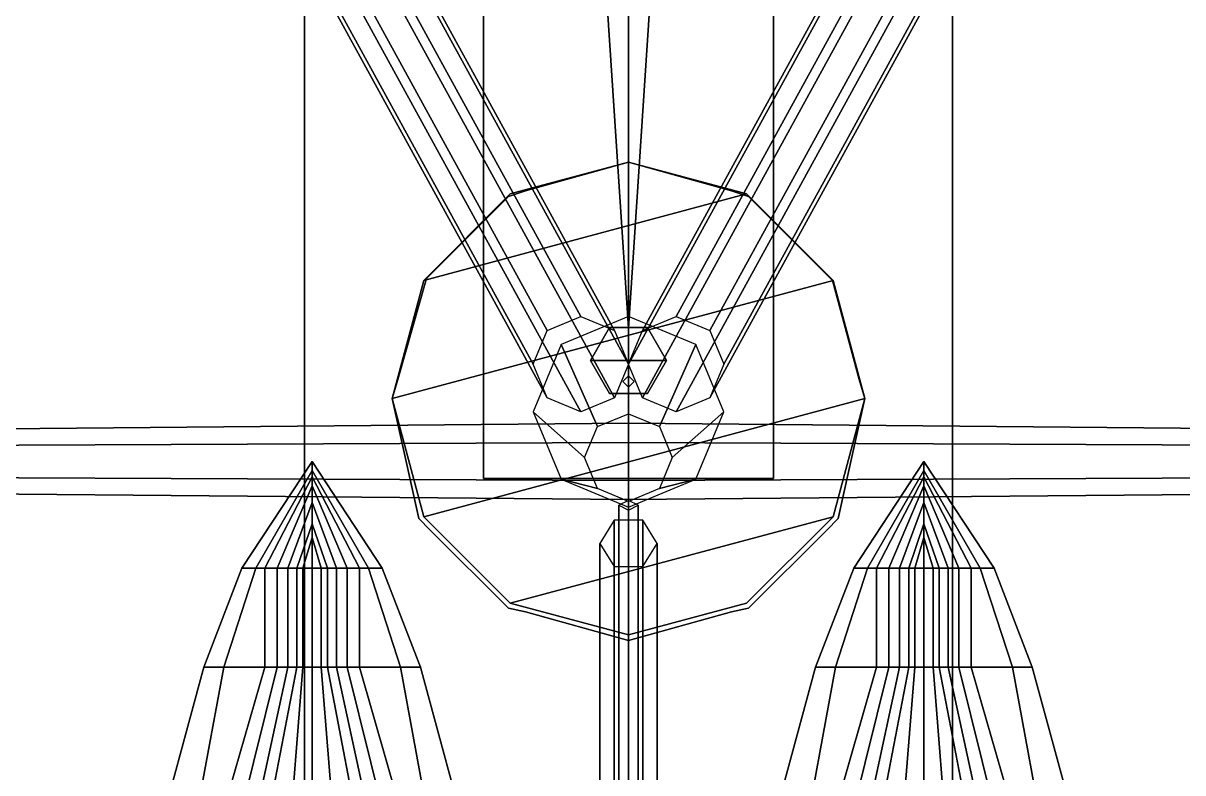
# Model space of a CAD drawing. Header units: millimetres. Extents: x -9 to 9, y -100 to 98.
# Drawn here: x -3.18 to 2.91, y -30.15 to -26.22 of the extents above; entities that cross this region are included whole.
import ezdxf

# ---------------------------------------------------------------- set-up
doc = ezdxf.new("R2010")
doc.units = ezdxf.units.MM
for name, color, linetype in [('boats', 1, 'Continuous'), ('cables', 6, 'Continuous'), ('railings', 6, 'Continuous'), ('superstructure', 3, 'Continuous')]:
    doc.layers.add(name, color=color, linetype=linetype)

msp = doc.modelspace()

# ---------------------------------------------------------------- linework, layer by layer
for points in [[(-3.6, -23.54, -5.5), (-1.7, -23.54, -5.74), (-1.7, -38.17, -5.62), (-3.6, -38.17, -5.19)], [(0, -38.17, -5.97), (-1.7, -38.17, -5.62), (-1.7, -23.54, -5.74), (0, -23.54, -5.97)], [(0, -23.54, -5.97), (1.7, -23.54, -5.74), (1.7, -38.17, -5.62), (0, -38.17, -5.97)], [(3.6, -38.17, -5.19), (1.7, -38.17, -5.62), (1.7, -23.54, -5.74), (3.6, -23.54, -5.5)]]:
    msp.add_3dface(points)
at = {"layer": 'boats'}
for points in [[(-2.028, -29.08, 11.03), (-1.292, -29.08, 11.03), (-1.66, -28.52, 11.126)], [(-1.956, -29.08, 10.806), (-2.028, -29.08, 11.03), (-1.66, -28.52, 11.126), (-1.66, -28.568, 10.934)], [(-1.66, -28.568, 10.934), (-1.66, -28.52, 11.126), (-1.292, -29.08, 11.03), (-1.364, -29.08, 10.806)], [(1.254, -29.08, 10.806), (1.182, -29.08, 11.03), (1.55, -28.52, 11.126), (1.55, -28.568, 10.934)], [(1.182, -29.08, 11.03), (1.918, -29.08, 11.03), (1.55, -28.52, 11.126)], [(1.55, -28.568, 10.934), (1.55, -28.52, 11.126), (1.918, -29.08, 11.03), (1.846, -29.08, 10.806)], [(-1.908, -29.08, 10.654), (-1.956, -29.08, 10.806), (-1.66, -28.568, 10.934), (-1.66, -28.6, 10.71)], [(-1.66, -28.6, 10.71), (-1.66, -28.568, 10.934), (-1.364, -29.08, 10.806), (-1.412, -29.08, 10.654)], [(1.302, -29.08, 10.654), (1.254, -29.08, 10.806), (1.55, -28.568, 10.934), (1.55, -28.6, 10.71)], [(1.55, -28.6, 10.71), (1.55, -28.568, 10.934), (1.846, -29.08, 10.806), (1.798, -29.08, 10.654)], [(-1.844, -29.08, 10.43), (-1.908, -29.08, 10.654), (-1.66, -28.6, 10.71), (-1.66, -28.648, 10.462)], [(-1.788, -29.08, 10.222), (-1.844, -29.08, 10.43), (-1.66, -28.648, 10.462), (-1.66, -28.736, 10.254)], [(-1.66, -28.648, 10.462), (-1.66, -28.6, 10.71), (-1.412, -29.08, 10.654), (-1.476, -29.08, 10.43)], [(-1.66, -28.736, 10.254), (-1.66, -28.648, 10.462), (-1.476, -29.08, 10.43), (-1.532, -29.08, 10.222)], [(1.366, -29.08, 10.43), (1.302, -29.08, 10.654), (1.55, -28.6, 10.71), (1.55, -28.648, 10.462)], [(1.422, -29.08, 10.222), (1.366, -29.08, 10.43), (1.55, -28.648, 10.462), (1.55, -28.736, 10.254)], [(1.55, -28.648, 10.462), (1.55, -28.6, 10.71), (1.798, -29.08, 10.654), (1.734, -29.08, 10.43)], [(1.55, -28.736, 10.254), (1.55, -28.648, 10.462), (1.734, -29.08, 10.43), (1.678, -29.08, 10.222)], [(-1.74, -29.08, 10.046), (-1.788, -29.08, 10.222), (-1.66, -28.736, 10.254), (-1.66, -28.848, 10.07)], [(-1.66, -28.848, 10.07), (-1.66, -28.736, 10.254), (-1.532, -29.08, 10.222), (-1.58, -29.08, 10.046)], [(1.47, -29.08, 10.046), (1.422, -29.08, 10.222), (1.55, -28.736, 10.254), (1.55, -28.848, 10.07)], [(1.55, -28.848, 10.07), (1.55, -28.736, 10.254), (1.678, -29.08, 10.222), (1.63, -29.08, 10.046)], [(-1.66, -28.848, 10.07), (-1.66, -28.92, 10.006), (-1.708, -29.08, 9.974), (-1.74, -29.08, 10.046)], [(-1.58, -29.08, 10.046), (-1.612, -29.08, 9.974), (-1.66, -28.92, 10.006), (-1.66, -28.848, 10.07)], [(1.55, -28.848, 10.07), (1.55, -28.92, 10.006), (1.502, -29.08, 9.974), (1.47, -29.08, 10.046)], [(1.63, -29.08, 10.046), (1.598, -29.08, 9.974), (1.55, -28.92, 10.006), (1.55, -28.848, 10.07)], [(-1.66, -28.92, 10.006), (-1.66, -29.008, 9.926), (-1.66, -29.08, 9.878), (-1.708, -29.08, 9.974)], [(-1.612, -29.08, 9.974), (-1.66, -29.08, 9.878), (-1.66, -29.008, 9.926), (-1.66, -28.92, 10.006)], [(1.55, -28.92, 10.006), (1.55, -29.008, 9.926), (1.55, -29.08, 9.878), (1.502, -29.08, 9.974)], [(1.598, -29.08, 9.974), (1.55, -29.08, 9.878), (1.55, -29.008, 9.926), (1.55, -28.92, 10.006)], [(-2.228, -29.6, 10.974), (-1.092, -29.6, 10.974), (-1.292, -29.08, 11.03), (-2.028, -29.08, 11.03)], [(-2.124, -29.6, 10.782), (-2.228, -29.6, 10.974), (-2.028, -29.08, 11.03), (-1.956, -29.08, 10.806)], [(-1.908, -29.6, 10.238), (-2.124, -29.6, 10.782), (-1.956, -29.08, 10.806), (-1.908, -29.08, 10.654)], [(-1.844, -29.6, 10.078), (-1.908, -29.6, 10.238), (-1.908, -29.08, 10.654), (-1.844, -29.08, 10.43)], [(-1.788, -29.6, 9.982), (-1.844, -29.6, 10.078), (-1.844, -29.08, 10.43), (-1.788, -29.08, 10.222)], [(-1.74, -29.6, 9.894), (-1.788, -29.6, 9.982), (-1.788, -29.08, 10.222), (-1.74, -29.08, 10.046)], [(-1.74, -29.08, 10.046), (-1.708, -29.08, 9.974), (-1.708, -29.6, 9.838), (-1.74, -29.6, 9.894)], [(-1.708, -29.08, 9.974), (-1.66, -29.08, 9.878), (-1.66, -29.6, 9.766), (-1.708, -29.6, 9.838)], [(-1.612, -29.6, 9.838), (-1.66, -29.6, 9.766), (-1.66, -29.08, 9.878), (-1.612, -29.08, 9.974)], [(-1.58, -29.6, 9.894), (-1.612, -29.6, 9.838), (-1.612, -29.08, 9.974), (-1.58, -29.08, 10.046)], [(-1.58, -29.08, 10.046), (-1.532, -29.08, 10.222), (-1.532, -29.6, 9.982), (-1.58, -29.6, 9.894)], [(-1.532, -29.08, 10.222), (-1.476, -29.08, 10.43), (-1.476, -29.6, 10.078), (-1.532, -29.6, 9.982)], [(-1.476, -29.08, 10.43), (-1.412, -29.08, 10.654), (-1.412, -29.6, 10.238), (-1.476, -29.6, 10.078)], [(-1.412, -29.08, 10.654), (-1.364, -29.08, 10.806), (-1.196, -29.6, 10.782), (-1.412, -29.6, 10.238)], [(-1.364, -29.08, 10.806), (-1.292, -29.08, 11.03), (-1.092, -29.6, 10.974), (-1.196, -29.6, 10.782)], [(0.982, -29.6, 10.974), (2.118, -29.6, 10.974), (1.918, -29.08, 11.03), (1.182, -29.08, 11.03)], [(1.086, -29.6, 10.782), (0.982, -29.6, 10.974), (1.182, -29.08, 11.03), (1.254, -29.08, 10.806)], [(1.302, -29.6, 10.238), (1.086, -29.6, 10.782), (1.254, -29.08, 10.806), (1.302, -29.08, 10.654)], [(1.366, -29.6, 10.078), (1.302, -29.6, 10.238), (1.302, -29.08, 10.654), (1.366, -29.08, 10.43)], [(1.422, -29.6, 9.982), (1.366, -29.6, 10.078), (1.366, -29.08, 10.43), (1.422, -29.08, 10.222)], [(1.47, -29.6, 9.894), (1.422, -29.6, 9.982), (1.422, -29.08, 10.222), (1.47, -29.08, 10.046)], [(1.47, -29.08, 10.046), (1.502, -29.08, 9.974), (1.502, -29.6, 9.838), (1.47, -29.6, 9.894)], [(1.502, -29.08, 9.974), (1.55, -29.08, 9.878), (1.55, -29.6, 9.766), (1.502, -29.6, 9.838)], [(1.598, -29.6, 9.838), (1.55, -29.6, 9.766), (1.55, -29.08, 9.878), (1.598, -29.08, 9.974)], [(1.63, -29.6, 9.894), (1.598, -29.6, 9.838), (1.598, -29.08, 9.974), (1.63, -29.08, 10.046)], [(1.63, -29.08, 10.046), (1.678, -29.08, 10.222), (1.678, -29.6, 9.982), (1.63, -29.6, 9.894)], [(1.678, -29.08, 10.222), (1.734, -29.08, 10.43), (1.734, -29.6, 10.078), (1.678, -29.6, 9.982)], [(1.734, -29.08, 10.43), (1.798, -29.08, 10.654), (1.798, -29.6, 10.238), (1.734, -29.6, 10.078)], [(1.798, -29.08, 10.654), (1.846, -29.08, 10.806), (2.014, -29.6, 10.782), (1.798, -29.6, 10.238)], [(1.846, -29.08, 10.806), (1.918, -29.08, 11.03), (2.118, -29.6, 10.974), (2.014, -29.6, 10.782)], [(-2.308, -30.6, 10.462), (-2.5, -30.6, 10.862), (-2.228, -29.6, 10.974), (-2.124, -29.6, 10.782)], [(-2.5, -30.6, 10.862), (-0.82, -30.6, 10.862), (-1.092, -29.6, 10.974), (-2.228, -29.6, 10.974)], [(-2.196, -30.6, 10.246), (-2.308, -30.6, 10.462), (-2.124, -29.6, 10.782), (-1.908, -29.6, 10.238)], [(-2.092, -30.6, 10.086), (-2.196, -30.6, 10.246), (-1.908, -29.6, 10.238), (-1.844, -29.6, 10.078)], [(-2.004, -30.6, 9.99), (-2.092, -30.6, 10.086), (-1.844, -29.6, 10.078), (-1.788, -29.6, 9.982)], [(-1.932, -30.6, 9.902), (-2.004, -30.6, 9.99), (-1.788, -29.6, 9.982), (-1.74, -29.6, 9.894)], [(-1.74, -29.6, 9.894), (-1.708, -29.6, 9.838), (-1.788, -30.6, 9.766), (-1.932, -30.6, 9.902)], [(-1.708, -29.6, 9.838), (-1.66, -29.6, 9.766), (-1.66, -30.6, 9.686), (-1.788, -30.6, 9.766)], [(-1.532, -30.6, 9.766), (-1.66, -30.6, 9.686), (-1.66, -29.6, 9.766), (-1.612, -29.6, 9.838)], [(-1.388, -30.6, 9.902), (-1.532, -30.6, 9.766), (-1.612, -29.6, 9.838), (-1.58, -29.6, 9.894)], [(-1.58, -29.6, 9.894), (-1.532, -29.6, 9.982), (-1.316, -30.6, 9.99), (-1.388, -30.6, 9.902)], [(-1.532, -29.6, 9.982), (-1.476, -29.6, 10.078), (-1.228, -30.6, 10.086), (-1.316, -30.6, 9.99)], [(-1.476, -29.6, 10.078), (-1.412, -29.6, 10.238), (-1.124, -30.6, 10.246), (-1.228, -30.6, 10.086)], [(-1.412, -29.6, 10.238), (-1.196, -29.6, 10.782), (-1.012, -30.6, 10.462), (-1.124, -30.6, 10.246)], [(-1.196, -29.6, 10.782), (-1.092, -29.6, 10.974), (-0.82, -30.6, 10.862), (-1.012, -30.6, 10.462)], [(0.71, -30.6, 10.862), (2.39, -30.6, 10.862), (2.118, -29.6, 10.974), (0.982, -29.6, 10.974)], [(0.902, -30.6, 10.462), (0.71, -30.6, 10.862), (0.982, -29.6, 10.974), (1.086, -29.6, 10.782)], [(1.014, -30.6, 10.246), (0.902, -30.6, 10.462), (1.086, -29.6, 10.782), (1.302, -29.6, 10.238)], [(1.118, -30.6, 10.086), (1.014, -30.6, 10.246), (1.302, -29.6, 10.238), (1.366, -29.6, 10.078)], [(1.206, -30.6, 9.99), (1.118, -30.6, 10.086), (1.366, -29.6, 10.078), (1.422, -29.6, 9.982)], [(1.278, -30.6, 9.902), (1.206, -30.6, 9.99), (1.422, -29.6, 9.982), (1.47, -29.6, 9.894)], [(1.47, -29.6, 9.894), (1.502, -29.6, 9.838), (1.422, -30.6, 9.766), (1.278, -30.6, 9.902)], [(1.502, -29.6, 9.838), (1.55, -29.6, 9.766), (1.55, -30.6, 9.686), (1.422, -30.6, 9.766)], [(1.678, -30.6, 9.766), (1.55, -30.6, 9.686), (1.55, -29.6, 9.766), (1.598, -29.6, 9.838)], [(1.822, -30.6, 9.902), (1.678, -30.6, 9.766), (1.598, -29.6, 9.838), (1.63, -29.6, 9.894)], [(1.63, -29.6, 9.894), (1.678, -29.6, 9.982), (1.894, -30.6, 9.99), (1.822, -30.6, 9.902)], [(1.678, -29.6, 9.982), (1.734, -29.6, 10.078), (1.982, -30.6, 10.086), (1.894, -30.6, 9.99)], [(1.734, -29.6, 10.078), (1.798, -29.6, 10.238), (2.086, -30.6, 10.246), (1.982, -30.6, 10.086)], [(1.798, -29.6, 10.238), (2.014, -29.6, 10.782), (2.198, -30.6, 10.462), (2.086, -30.6, 10.246)], [(2.014, -29.6, 10.782), (2.118, -29.6, 10.974), (2.39, -30.6, 10.862), (2.198, -30.6, 10.462)]]:
    msp.add_3dface(points, dxfattribs=at)
at = {"layer": 'cables'}
for points in [[(0, -27.82, 31.31), (-1, -12.65, 28.37), (-1, -12.65, 28.44), (0, -27.82, 31.38)], [(0, -27.82, 31.38), (-1, -12.65, 28.44), (-1, -12.65, 28.37), (0, -27.82, 31.31)], [(0, -27.82, 31.38), (1, -12.65, 28.44), (1, -12.65, 28.37), (0, -27.82, 31.31)], [(0, -27.82, 31.31), (1, -12.65, 28.37), (1, -12.65, 28.44), (0, -27.82, 31.38)], [(0, -34.057, 27.2418), (0, -28.16, 30.72), (0, -28.16, 30.65), (0, -33.9921, 27.2042)], [(0, -33.9921, 27.2042), (0, -28.16, 30.65), (0, -28.16, 30.72), (0, -34.057, 27.2418)], [(0, -28.725, 24.1633), (-0.05, -28.75, 24.12), (-0.05, -34.5524, 27.47), (0, -34.5274, 27.5133)], [(-0.05, -28.75, 24.12), (0, -28.775, 24.0767), (0, -34.5774, 27.4267), (-0.05, -34.5524, 27.47)], [(0.05, -28.75, 24.12), (0, -28.725, 24.1633), (0, -34.5274, 27.5133), (0.05, -34.5524, 27.47)], [(0, -28.775, 24.0767), (0.05, -28.75, 24.12), (0.05, -34.5524, 27.47), (0, -34.5774, 27.4267)]]:
    msp.add_3dface(points, dxfattribs=at)
at = {"layer": 'railings'}
for points in [[(-0.76, -27.73, 12.3), (-0.76, -25.42, 12.3), (-0.76, -25.42, 12.41), (-0.76, -27.73, 12.41)], [(-0.76, -27.73, 12.41), (-0.76, -25.42, 12.41), (-0.76, -25.42, 12.3), (-0.76, -27.73, 12.3)], [(-0.76, -27.73, 11.83), (-0.76, -25.42, 11.83), (-0.76, -25.42, 11.94), (-0.76, -27.73, 11.94)], [(-0.76, -27.73, 11.94), (-0.76, -25.42, 11.94), (-0.76, -25.42, 11.83), (-0.76, -27.73, 11.83)], [(0.76, -27.73, 11.94), (0.76, -25.42, 11.94), (0.76, -25.42, 11.83), (0.76, -27.73, 11.83)], [(0.76, -27.73, 11.83), (0.76, -25.42, 11.83), (0.76, -25.42, 11.94), (0.76, -27.73, 11.94)], [(0.76, -27.73, 12.3), (0.76, -25.42, 12.3), (0.76, -25.42, 12.41), (0.76, -27.73, 12.41)], [(0.76, -27.73, 12.41), (0.76, -25.42, 12.41), (0.76, -25.42, 12.3), (0.76, -27.73, 12.3)], [(-0.54, -27.1, 25.77), (0, -26.95, 25.77), (0, -26.95, 25.66), (-0.54, -27.1, 25.66)], [(-0.54, -27.1, 25.66), (0, -26.95, 25.66), (0, -26.95, 25.77), (-0.54, -27.1, 25.77)], [(-0.54, -27.1, 26.13), (0, -26.95, 26.13), (0, -26.95, 26.24), (-0.54, -27.1, 26.24)], [(-0.54, -27.1, 26.24), (0, -26.95, 26.24), (0, -26.95, 26.13), (-0.54, -27.1, 26.13)], [(0.54, -27.1, 26.24), (0, -26.95, 26.24), (0, -26.95, 26.13), (0.54, -27.1, 26.13)], [(0.54, -27.1, 26.13), (0, -26.95, 26.13), (0, -26.95, 26.24), (0.54, -27.1, 26.24)], [(0.54, -27.1, 25.66), (0, -26.95, 25.66), (0, -26.95, 25.77), (0.54, -27.1, 25.77)], [(0.54, -27.1, 25.77), (0, -26.95, 25.77), (0, -26.95, 25.66), (0.54, -27.1, 25.66)], [(-1, -27.5, 25.77), (-0.63, -27.13, 25.77), (-0.63, -27.13, 25.66), (-1, -27.5, 25.66)], [(-1, -27.5, 25.66), (-0.63, -27.13, 25.66), (-0.63, -27.13, 25.77), (-1, -27.5, 25.77)], [(-1, -27.5, 26.13), (-0.63, -27.13, 26.13), (-0.63, -27.13, 26.24), (-1, -27.5, 26.24)], [(-1, -27.5, 26.24), (-0.63, -27.13, 26.24), (-0.63, -27.13, 26.13), (-1, -27.5, 26.13)], [(-0.63, -27.13, 25.21), (-0.63, -27.13, 26.24), (-0.54, -27.1, 26.24), (-0.54, -27.1, 25.21)], [(-0.54, -27.1, 25.21), (-0.54, -27.1, 26.24), (-0.63, -27.13, 26.24), (-0.63, -27.13, 25.21)], [(0.54, -27.1, 25.21), (0.54, -27.1, 26.24), (0.63, -27.13, 26.24), (0.63, -27.13, 25.21)], [(0.63, -27.13, 25.21), (0.63, -27.13, 26.24), (0.54, -27.1, 26.24), (0.54, -27.1, 25.21)], [(1, -27.5, 26.24), (0.63, -27.13, 26.24), (0.63, -27.13, 26.13), (1, -27.5, 26.13)], [(1, -27.5, 26.13), (0.63, -27.13, 26.13), (0.63, -27.13, 26.24), (1, -27.5, 26.24)], [(1, -27.5, 25.66), (0.63, -27.13, 25.66), (0.63, -27.13, 25.77), (1, -27.5, 25.77)], [(1, -27.5, 25.77), (0.63, -27.13, 25.77), (0.63, -27.13, 25.66), (1, -27.5, 25.66)], [(-1.06, -27.56, 25.21), (-1.06, -27.56, 26.24), (-1, -27.5, 26.24), (-1, -27.5, 25.21)], [(-1, -27.5, 25.21), (-1, -27.5, 26.24), (-1.06, -27.56, 26.24), (-1.06, -27.56, 25.21)], [(1, -27.5, 25.21), (1, -27.5, 26.24), (1.07, -27.57, 26.24), (1.07, -27.57, 25.21)], [(1.07, -27.57, 25.21), (1.07, -27.57, 26.24), (1, -27.5, 26.24), (1, -27.5, 25.21)], [(-1.21, -28.09, 25.77), (-1.06, -27.56, 25.77), (-1.06, -27.56, 25.66), (-1.21, -28.09, 25.66)], [(-1.21, -28.09, 25.66), (-1.06, -27.56, 25.66), (-1.06, -27.56, 25.77), (-1.21, -28.09, 25.77)], [(-1.21, -28.09, 26.24), (-1.06, -27.56, 26.24), (-1.06, -27.56, 26.13), (-1.21, -28.09, 26.13)], [(-1.21, -28.09, 26.13), (-1.06, -27.56, 26.13), (-1.06, -27.56, 26.24), (-1.21, -28.09, 26.24)], [(1.21, -28.09, 26.13), (1.07, -27.57, 26.13), (1.07, -27.57, 26.24), (1.21, -28.09, 26.24)], [(1.21, -28.09, 26.24), (1.07, -27.57, 26.24), (1.07, -27.57, 26.13), (1.21, -28.09, 26.13)], [(1.21, -28.09, 25.66), (1.07, -27.57, 25.66), (1.07, -27.57, 25.77), (1.21, -28.09, 25.77)], [(1.21, -28.09, 25.77), (1.07, -27.57, 25.77), (1.07, -27.57, 25.66), (1.21, -28.09, 25.66)], [(-0.76, -27.73, 11.38), (-0.76, -27.73, 12.41), (-0.76, -27.83, 12.41), (-0.76, -27.83, 11.38)], [(-0.76, -27.83, 11.38), (-0.76, -27.83, 12.41), (-0.76, -27.73, 12.41), (-0.76, -27.73, 11.38)], [(0.76, -27.73, 11.38), (0.76, -27.73, 12.41), (0.76, -27.83, 12.41), (0.76, -27.83, 11.38)], [(0.76, -27.83, 11.38), (0.76, -27.83, 12.41), (0.76, -27.73, 12.41), (0.76, -27.73, 11.38)], [(-0.76, -28.61, 12.41), (-0.76, -27.83, 12.41), (-0.76, -27.83, 12.3), (-0.76, -28.61, 12.3)], [(-0.76, -28.61, 12.3), (-0.76, -27.83, 12.3), (-0.76, -27.83, 12.41), (-0.76, -28.61, 12.41)], [(-0.76, -28.61, 11.83), (-0.76, -27.83, 11.83), (-0.76, -27.83, 11.94), (-0.76, -28.61, 11.94)], [(-0.76, -28.61, 11.94), (-0.76, -27.83, 11.94), (-0.76, -27.83, 11.83), (-0.76, -28.61, 11.83)], [(0.76, -28.61, 11.94), (0.76, -27.83, 11.94), (0.76, -27.83, 11.83), (0.76, -28.61, 11.83)], [(0.76, -28.61, 11.83), (0.76, -27.83, 11.83), (0.76, -27.83, 11.94), (0.76, -28.61, 11.94)], [(0.76, -28.61, 12.3), (0.76, -27.83, 12.3), (0.76, -27.83, 12.41), (0.76, -28.61, 12.41)], [(0.76, -28.61, 12.41), (0.76, -27.83, 12.41), (0.76, -27.83, 12.3), (0.76, -28.61, 12.3)], [(-1.24, -28.19, 25.21), (-1.24, -28.19, 26.24), (-1.21, -28.09, 26.24), (-1.21, -28.09, 25.21)], [(-1.21, -28.09, 25.21), (-1.21, -28.09, 26.24), (-1.24, -28.19, 26.24), (-1.24, -28.19, 25.21)], [(1.21, -28.09, 25.21), (1.21, -28.09, 26.24), (1.24, -28.19, 26.24), (1.24, -28.19, 25.21)], [(1.24, -28.19, 25.21), (1.24, -28.19, 26.24), (1.21, -28.09, 26.24), (1.21, -28.09, 25.21)], [(-1.24, -28.19, 26.13), (-1.1, -28.82, 26.13), (-1.1, -28.82, 26.24), (-1.24, -28.19, 26.24)], [(-1.24, -28.19, 26.24), (-1.1, -28.82, 26.24), (-1.1, -28.82, 26.13), (-1.24, -28.19, 26.13)], [(-1.24, -28.19, 25.66), (-1.1, -28.82, 25.66), (-1.1, -28.82, 25.77), (-1.24, -28.19, 25.77)], [(-1.24, -28.19, 25.77), (-1.1, -28.82, 25.77), (-1.1, -28.82, 25.66), (-1.24, -28.19, 25.66)], [(1.24, -28.19, 25.77), (1.1, -28.82, 25.77), (1.1, -28.82, 25.66), (1.24, -28.19, 25.66)], [(1.24, -28.19, 25.66), (1.1, -28.82, 25.66), (1.1, -28.82, 25.77), (1.24, -28.19, 25.77)], [(1.24, -28.19, 26.24), (1.1, -28.82, 26.24), (1.1, -28.82, 26.13), (1.24, -28.19, 26.13)], [(1.24, -28.19, 26.13), (1.1, -28.82, 26.13), (1.1, -28.82, 26.24), (1.24, -28.19, 26.24)], [(-1.04, -28.88, 25.21), (-1.04, -28.88, 26.24), (-1.1, -28.82, 26.24), (-1.1, -28.82, 25.21)], [(-1.1, -28.82, 25.21), (-1.1, -28.82, 26.24), (-1.04, -28.88, 26.24), (-1.04, -28.88, 25.21)], [(1.1, -28.82, 25.21), (1.1, -28.82, 26.24), (1.04, -28.88, 26.24), (1.04, -28.88, 25.21)], [(1.04, -28.88, 25.21), (1.04, -28.88, 26.24), (1.1, -28.82, 26.24), (1.1, -28.82, 25.21)], [(-1.04, -28.88, 26.24), (-0.63, -29.29, 26.24), (-0.63, -29.29, 26.13), (-1.04, -28.88, 26.13)], [(-1.04, -28.88, 26.13), (-0.63, -29.29, 26.13), (-0.63, -29.29, 26.24), (-1.04, -28.88, 26.24)], [(-1.04, -28.88, 25.66), (-0.63, -29.29, 25.66), (-0.63, -29.29, 25.77), (-1.04, -28.88, 25.77)], [(-1.04, -28.88, 25.77), (-0.63, -29.29, 25.77), (-0.63, -29.29, 25.66), (-1.04, -28.88, 25.66)], [(1.04, -28.88, 25.77), (0.63, -29.29, 25.77), (0.63, -29.29, 25.66), (1.04, -28.88, 25.66)], [(1.04, -28.88, 25.66), (0.63, -29.29, 25.66), (0.63, -29.29, 25.77), (1.04, -28.88, 25.77)], [(1.04, -28.88, 26.13), (0.63, -29.29, 26.13), (0.63, -29.29, 26.24), (1.04, -28.88, 26.24)], [(1.04, -28.88, 26.24), (0.63, -29.29, 26.24), (0.63, -29.29, 26.13), (1.04, -28.88, 26.13)], [(-0.54, -29.31, 25.21), (-0.54, -29.31, 26.24), (-0.63, -29.29, 26.24), (-0.63, -29.29, 25.21)], [(-0.63, -29.29, 25.21), (-0.63, -29.29, 26.24), (-0.54, -29.31, 26.24), (-0.54, -29.31, 25.21)], [(-0.54, -29.31, 26.24), (0, -29.46, 26.24), (0, -29.46, 26.13), (-0.54, -29.31, 26.13)], [(-0.54, -29.31, 26.13), (0, -29.46, 26.13), (0, -29.46, 26.24), (-0.54, -29.31, 26.24)], [(-0.54, -29.31, 25.66), (0, -29.46, 25.66), (0, -29.46, 25.77), (-0.54, -29.31, 25.77)], [(-0.54, -29.31, 25.77), (0, -29.46, 25.77), (0, -29.46, 25.66), (-0.54, -29.31, 25.66)], [(0.54, -29.31, 25.77), (0, -29.46, 25.77), (0, -29.46, 25.66), (0.54, -29.31, 25.66)], [(0.54, -29.31, 25.66), (0, -29.46, 25.66), (0, -29.46, 25.77), (0.54, -29.31, 25.77)], [(0.54, -29.31, 26.13), (0, -29.46, 26.13), (0, -29.46, 26.24), (0.54, -29.31, 26.24)], [(0.54, -29.31, 26.24), (0, -29.46, 26.24), (0, -29.46, 26.13), (0.54, -29.31, 26.13)], [(0.63, -29.29, 25.21), (0.63, -29.29, 26.24), (0.54, -29.31, 26.24), (0.54, -29.31, 25.21)], [(0.54, -29.31, 25.21), (0.54, -29.31, 26.24), (0.63, -29.29, 26.24), (0.63, -29.29, 25.21)]]:
    msp.add_3dface(points, dxfattribs=at)
at = {"layer": 'superstructure'}
for points in [[(3.51, -37.47, 9.61), (3.51, -21.59, 9.61), (-3.51, -21.59, 9.61), (-3.51, -37.47, 9.61)], [(-2.48, -23.69, 9.61), (-2.6568, -23.7632, 9.61), (-0.4268, -27.8332, 25.11), (-0.25, -27.76, 25.11)], [(-2.3032, -23.7632, 9.61), (-2.48, -23.69, 9.61), (-0.25, -27.76, 25.11), (-0.0732, -27.8332, 25.11)], [(2.48, -23.69, 9.61), (2.3032, -23.7632, 9.61), (0.0732, -27.8332, 25.11), (0.25, -27.76, 25.11)], [(2.6568, -23.7632, 9.61), (2.48, -23.69, 9.61), (0.25, -27.76, 25.11), (0.4268, -27.8332, 25.11)], [(-2.6568, -23.7632, 9.61), (-2.73, -23.94, 9.61), (-0.5, -28.01, 25.11), (-0.4268, -27.8332, 25.11)], [(-2.23, -23.94, 9.61), (-2.3032, -23.7632, 9.61), (-0.0732, -27.8332, 25.11), (0, -28.01, 25.11)], [(2.3032, -23.7632, 9.61), (2.23, -23.94, 9.61), (0, -28.01, 25.11), (0.0732, -27.8332, 25.11)], [(2.73, -23.94, 9.61), (2.6568, -23.7632, 9.61), (0.4268, -27.8332, 25.11), (0.5, -28.01, 25.11)], [(-2.73, -23.94, 9.61), (-2.6568, -24.1168, 9.61), (-0.4268, -28.1868, 25.11), (-0.5, -28.01, 25.11)], [(-2.3032, -24.1168, 9.61), (-2.23, -23.94, 9.61), (0, -28.01, 25.11), (-0.0732, -28.1868, 25.11)], [(2.23, -23.94, 9.61), (2.3032, -24.1168, 9.61), (0.0732, -28.1868, 25.11), (0, -28.01, 25.11)], [(2.6568, -24.1168, 9.61), (2.73, -23.94, 9.61), (0.5, -28.01, 25.11), (0.4268, -28.1868, 25.11)], [(-2.6568, -24.1168, 9.61), (-2.48, -24.19, 9.61), (-0.25, -28.26, 25.11), (-0.4268, -28.1868, 25.11)], [(-2.48, -24.19, 9.61), (-2.3032, -24.1168, 9.61), (-0.0732, -28.1868, 25.11), (-0.25, -28.26, 25.11)], [(2.3032, -24.1168, 9.61), (2.48, -24.19, 9.61), (0.25, -28.26, 25.11), (0.0732, -28.1868, 25.11)], [(2.48, -24.19, 9.61), (2.6568, -24.1168, 9.61), (0.4268, -28.1868, 25.11), (0.25, -28.26, 25.11)], [(-0.76, -28.61, 11.28), (-0.76, -25.32, 11.28), (0.76, -25.32, 11.28), (0.76, -28.61, 11.28)], [(0.76, -25.32, 11.38), (-0.76, -25.32, 11.38), (-0.76, -28.61, 11.38), (0.76, -28.61, 11.38)], [(-0.76, -28.61, 11.38), (-0.76, -25.32, 11.38), (-0.76, -25.32, 11.28), (-0.76, -28.61, 11.28)], [(0.76, -28.61, 11.28), (0.76, -25.32, 11.28), (0.76, -25.32, 11.38), (0.76, -28.61, 11.38)], [(-1.0739, -27.57, 25.21), (0.62, -27.1161, 25.21), (0, -26.95, 25.21), (-0.62, -27.1161, 25.21)], [(0.62, -27.1161, 25.11), (-1.0739, -27.57, 25.11), (-0.62, -27.1161, 25.11), (0, -26.95, 25.11)], [(-0.62, -27.1161, 25.21), (0, -26.95, 25.21), (0, -26.95, 25.11), (-0.62, -27.1161, 25.11)], [(0, -26.95, 25.21), (0.62, -27.1161, 25.21), (0.62, -27.1161, 25.11), (0, -26.95, 25.11)], [(-1.24, -28.19, 25.21), (1.0739, -27.57, 25.21), (0.62, -27.1161, 25.21), (-1.0739, -27.57, 25.21)], [(1.0739, -27.57, 25.11), (-1.24, -28.19, 25.11), (-1.0739, -27.57, 25.11), (0.62, -27.1161, 25.11)], [(-1.0739, -27.57, 25.21), (-0.62, -27.1161, 25.21), (-0.62, -27.1161, 25.11), (-1.0739, -27.57, 25.11)], [(0.62, -27.1161, 25.21), (1.0739, -27.57, 25.21), (1.0739, -27.57, 25.11), (0.62, -27.1161, 25.11)], [(-1.24, -28.19, 25.21), (-1.0739, -27.57, 25.21), (-1.0739, -27.57, 25.11), (-1.24, -28.19, 25.11)], [(-1.0739, -28.81, 25.21), (1.24, -28.19, 25.21), (1.0739, -27.57, 25.21), (-1.24, -28.19, 25.21)], [(1.24, -28.19, 25.11), (-1.0739, -28.81, 25.11), (-1.24, -28.19, 25.11), (1.0739, -27.57, 25.11)], [(1.0739, -27.57, 25.21), (1.24, -28.19, 25.21), (1.24, -28.19, 25.11), (1.0739, -27.57, 25.11)], [(0, -27.76, 9.61), (-0.3536, -27.9064, 9.61), (-0.1626, -28.3374, 25.11), (0, -28.27, 25.11)], [(0.3536, -27.9064, 9.61), (0, -27.76, 9.61), (0, -28.27, 25.11), (0.1626, -28.3374, 25.11)], [(-0.1, -27.8168, 25.2), (-0.2, -27.99, 25.2), (-0.2, -27.99, 33.14), (-0.1, -27.8168, 33.14)], [(-0.2, -27.99, 33.14), (0.2, -27.99, 33.14), (0.1, -27.8168, 33.14), (-0.1, -27.8168, 33.14)], [(0.1, -27.8168, 25.2), (-0.1, -27.8168, 25.2), (-0.1, -27.8168, 33.14), (0.1, -27.8168, 33.14)], [(0.2, -27.99, 25.2), (0.1, -27.8168, 25.2), (0.1, -27.8168, 33.14), (0.2, -27.99, 33.14)], [(-0.3536, -27.9064, 9.61), (-0.5, -28.26, 9.61), (-0.23, -28.5, 25.11), (-0.1626, -28.3374, 25.11)], [(0.5, -28.26, 9.61), (0.3536, -27.9064, 9.61), (0.1626, -28.3374, 25.11), (0.23, -28.5, 25.11)], [(-0.2, -27.99, 25.2), (-0.1, -28.1632, 25.2), (-0.1, -28.1632, 33.14), (-0.2, -27.99, 33.14)], [(-0.1, -28.1632, 33.14), (0.1, -28.1632, 33.14), (0.2, -27.99, 33.14), (-0.2, -27.99, 33.14)], [(0.1, -28.1632, 25.2), (0.2, -27.99, 25.2), (0.2, -27.99, 33.14), (0.1, -28.1632, 33.14)], [(0, -28.07, 33.14), (-0.03, -28.1, 33.14), (-0.03, -28.1, 35.67), (0, -28.07, 35.67)], [(-0.03, -28.1, 35.67), (0, -28.13, 35.67), (0.03, -28.1, 35.67), (0, -28.07, 35.67)], [(-0.03, -28.1, 33.14), (0, -28.13, 33.14), (0, -28.13, 35.67), (-0.03, -28.1, 35.67)], [(0.03, -28.1, 33.14), (0, -28.07, 33.14), (0, -28.07, 35.67), (0.03, -28.1, 35.67)], [(0, -28.13, 33.14), (0.03, -28.1, 33.14), (0.03, -28.1, 35.67), (0, -28.13, 35.67)], [(-0.1, -28.1632, 25.2), (0.1, -28.1632, 25.2), (0.1, -28.1632, 33.14), (-0.1, -28.1632, 33.14)], [(-1.0739, -28.81, 25.21), (-1.24, -28.19, 25.21), (-1.24, -28.19, 25.11), (-1.0739, -28.81, 25.11)], [(-0.62, -29.2639, 25.21), (1.0739, -28.81, 25.21), (1.24, -28.19, 25.21), (-1.0739, -28.81, 25.21)], [(1.0739, -28.81, 25.11), (-0.62, -29.2639, 25.11), (-1.0739, -28.81, 25.11), (1.24, -28.19, 25.11)], [(1.24, -28.19, 25.21), (1.0739, -28.81, 25.21), (1.0739, -28.81, 25.11), (1.24, -28.19, 25.11)], [(-0.5, -28.26, 9.61), (-0.3536, -28.6136, 9.61), (-0.1626, -28.6626, 25.11), (-0.23, -28.5, 25.11)], [(0.3536, -28.6136, 9.61), (0.5, -28.26, 9.61), (0.23, -28.5, 25.11), (0.1626, -28.6626, 25.11)], [(-5.6, -28.37, 24.91), (-5.6, -28.445, 25.0399), (0, -28.42, 25.0832), (0, -28.32, 24.91)], [(-5.6, -28.445, 24.7801), (-5.6, -28.37, 24.91), (0, -28.32, 24.91), (0, -28.42, 24.7368)], [(5.6, -28.37, 24.91), (5.6, -28.445, 24.7801), (0, -28.42, 24.7368), (0, -28.32, 24.91)], [(5.6, -28.445, 25.0399), (5.6, -28.37, 24.91), (0, -28.32, 24.91), (0, -28.42, 25.0832)], [(-5.6, -28.445, 25.0399), (-5.6, -28.595, 25.0399), (0, -28.62, 25.0832), (0, -28.42, 25.0832)], [(-5.6, -28.595, 24.7801), (-5.6, -28.445, 24.7801), (0, -28.42, 24.7368), (0, -28.62, 24.7368)], [(5.6, -28.445, 24.7801), (5.6, -28.595, 24.7801), (0, -28.62, 24.7368), (0, -28.42, 24.7368)], [(5.6, -28.595, 25.0399), (5.6, -28.445, 25.0399), (0, -28.42, 25.0832), (0, -28.62, 25.0832)], [(-5.6, -28.595, 25.0399), (-5.6, -28.67, 24.91), (0, -28.72, 24.91), (0, -28.62, 25.0832)], [(-5.6, -28.67, 24.91), (-5.6, -28.595, 24.7801), (0, -28.62, 24.7368), (0, -28.72, 24.91)], [(5.6, -28.595, 24.7801), (5.6, -28.67, 24.91), (0, -28.72, 24.91), (0, -28.62, 24.7368)], [(5.6, -28.67, 24.91), (5.6, -28.595, 25.0399), (0, -28.62, 25.0832), (0, -28.72, 24.91)], [(-0.76, -28.61, 11.28), (0.76, -28.61, 11.28), (0.76, -28.61, 11.38), (-0.76, -28.61, 11.38)], [(-0.3536, -28.6136, 9.61), (0, -28.76, 9.61), (0, -28.73, 25.11), (-0.1626, -28.6626, 25.11)], [(0, -28.76, 9.61), (0.3536, -28.6136, 9.61), (0.1626, -28.6626, 25.11), (0, -28.73, 25.11)], [(-0.62, -29.2639, 25.21), (-1.0739, -28.81, 25.21), (-1.0739, -28.81, 25.11), (-0.62, -29.2639, 25.11)], [(0, -29.43, 25.21), (0.62, -29.2639, 25.21), (1.0739, -28.81, 25.21), (-0.62, -29.2639, 25.21)], [(0.62, -29.2639, 25.11), (0, -29.43, 25.11), (-0.62, -29.2639, 25.11), (1.0739, -28.81, 25.11)], [(-0.075, -28.8279, 9.6544), (-0.15, -28.95, 9.61), (-0.15, -33.3963, 21.826), (-0.075, -33.2742, 21.8704)], [(0.075, -28.8279, 9.6544), (-0.075, -28.8279, 9.6544), (-0.075, -33.2742, 21.8704), (0.075, -33.2742, 21.8704)], [(0.15, -28.95, 9.61), (0.075, -28.8279, 9.6544), (0.075, -33.2742, 21.8704), (0.15, -33.3963, 21.826)], [(1.0739, -28.81, 25.21), (0.62, -29.2639, 25.21), (0.62, -29.2639, 25.11), (1.0739, -28.81, 25.11)], [(-0.15, -28.95, 9.61), (-0.075, -29.0721, 9.5656), (-0.075, -33.5183, 21.7816), (-0.15, -33.3963, 21.826)], [(0.075, -29.0721, 9.5656), (0.15, -28.95, 9.61), (0.15, -33.3963, 21.826), (0.075, -33.5183, 21.7816)], [(-0.075, -29.0721, 9.5656), (0.075, -29.0721, 9.5656), (0.075, -33.5183, 21.7816), (-0.075, -33.5183, 21.7816)], [(0, -29.43, 25.21), (-0.62, -29.2639, 25.21), (-0.62, -29.2639, 25.11), (0, -29.43, 25.11)], [(0.62, -29.2639, 25.21), (0, -29.43, 25.21), (0, -29.43, 25.11), (0.62, -29.2639, 25.11)]]:
    msp.add_3dface(points, dxfattribs=at)

doc.saveas('drawing.dxf')
